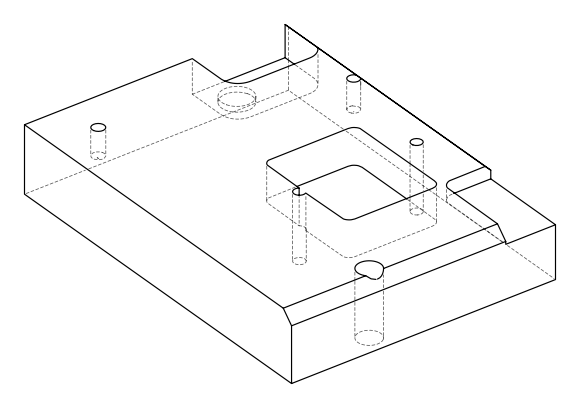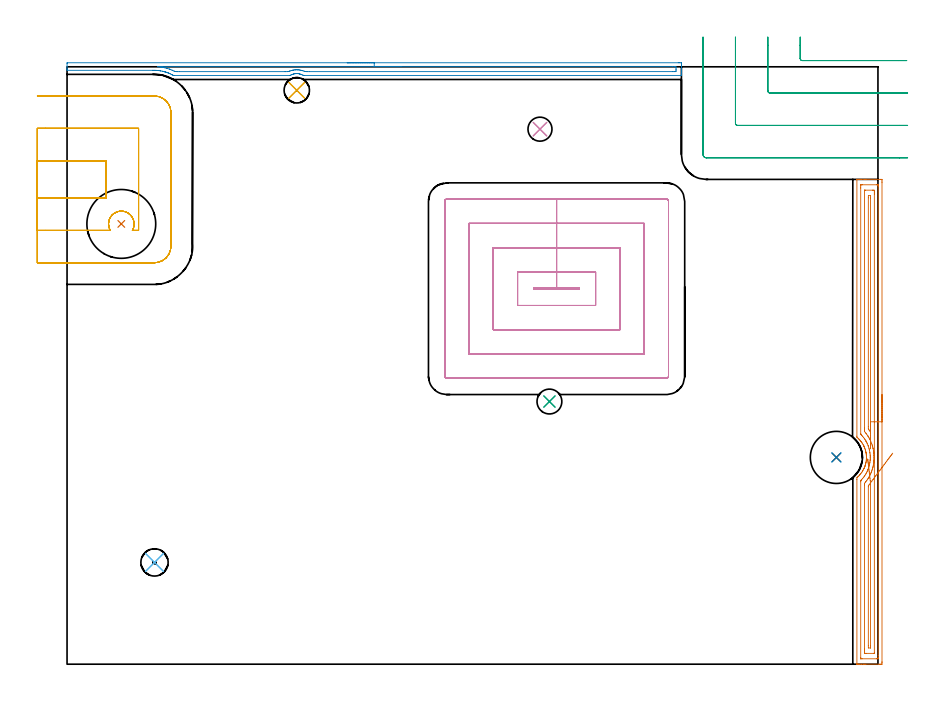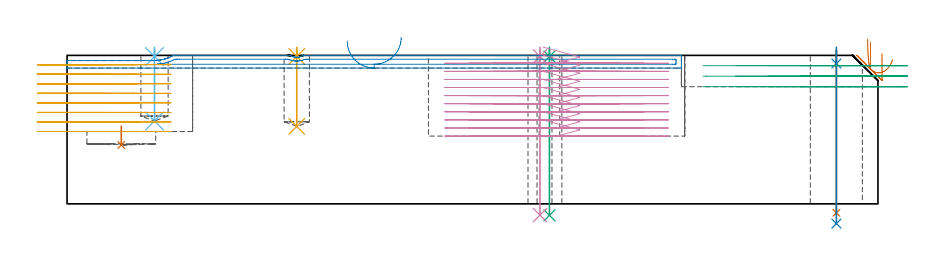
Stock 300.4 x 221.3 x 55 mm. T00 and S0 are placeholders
(PLAN: 17 operations, 11 tool changes, 39 min)
(1 INDEXABLE_INSERT_DRILL_BLIND_HOLE_FROM_SOLID | STEP1POCKET | NXT0302_022 | 0.04 min | 16792 mm3)
(2 SPOT_DRILL | STEP1HOLE | NXT0321_9005460120000 | 0.05 min | 183 mm3)
(3 SPOT_DRILL_1 | STEP1HOLE_1 | NXT0321_9005460120000 | 0.03 min | 1 mm3)
(4 SPOT_DRILL_2 | STEP1HOLE_2 | NXT0321_9005460120000 | 0.03 min | 1 mm3)
(5 SPOT_DRILL_3 | STEP1POCKET_1 | NXT0321_9005460120000 | 0.03 min | 0 mm3)
(6 SPOT_DRILL_4 | STEP1POCKET_2 | NXT0321_9005460120000 | 0.03 min | 1 mm3)
(7 DRILL_THROUGH_HOLE_INTO_CENTER | STEP1HOLE | NXT0301_072 | 0.24 min | 4248 mm3)
(8 DRILL_TO_ENLARGE_THROUGH_HOLE | STEP1HOLE | UGT0301_260 | 0.26 min | 11645 mm3)
(9 DRILL_THROUGH_HOLE_INTO_CENTER_1 | STEP1HOLE_1 | UGT0301_207 | 0.25 min | 3644 mm3)
(10 DRILL_THROUGH_HOLE_INTO_CENTER_2 | STEP1HOLE_2 | UGT0301_205 | 0.25 min | 3409 mm3)
(11 DRILL_BLIND_HOLE_INTO_CENTER | STEP1POCKET_1 | NXT0301_065 | 0.11 min | 1739 mm3)
(12 DRILL_BLIND_HOLE_INTO_CENTER_1 | STEP1POCKET_2 | NXT0301_072 | 0.11 min | 1844 mm3)
(13 AREA_MILL | FG_CHAMFER_SURFACE | UGT0205_001 | 5.96 min | 7956 mm3)
(14 AREA_MILL_1 | FG_CHAMFER_SURFACE_1 | UGT0205_001 | 3.55 min | 2551 mm3)
(15 MILL_CORNER_NOTCH_RECTANGULAR | CORNER_NOTCH_RECTANGULAR | UGT0201_008 | Follow Part, ap 4, ae 75% | 2.28 min | 34729 mm3)
(16 MILL_RECTANGULAR_POCKET | POCKET_RECTANGULAR_STRAIGHT | NXT0201_011 | Follow Part, ap 3, ae 75% | 17.55 min | 220979 mm3)
(17 MILL_SLOT | SLOT_PARTIAL_RECTANGULAR | UGT0201_008 | Follow Part, ap 4, ae 75% | 8.26 min | 85130 mm3)
(TOOL NXT0302_022 | Index. Insert Drill 25.5mm [880-D2550L25-03] | D25.5 PA176 FL77 Z2)
(TOOL NXT0321_9005460120000 | NC Spot Drill, 142deg, 12mm, Carbide, Uncoated | D12 PA142 FL30 Z2)
(TOOL NXT0301_072 | Carbide Drill 10.1mm [860.1-1010-051A1-MM 2214] | D10.1 PA140 FL71 Z2)
(TOOL UGT0301_260 | Twist Drill 19.3 mm | D19.3 PA118 FL140 Z2)
(TOOL UGT0301_207 | Twist Drill 9.2 mm | D9.2 PA118 FL80 Z2)
(TOOL UGT0301_205 | Twist Drill 8.9 mm | D8.9 PA118 FL78 Z2)
(TOOL NXT0301_065 | Carbide Drill 9.4mm [860.1-0940-075A1-MM 2214] | D9.4 PA140 FL98 Z2)
(TOOL UGT0205_001 | Chamfer Mill 20 x 3 x 45 deg. | D20 FL50 Z2)
(TOOL UGT0201_008 | End Mill 16 mm | D16 FL32 Z4)
(TOOL NXT0201_011 | ENDMILL 12mm [2P460-1200-NA 1630] | D12 FL38 Z6)
(OP 1 INDEXABLE_INSERT_DRILL_BLIND_HOLE_FROM_SOLID)
G17 G21 G94 G90
T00 M6
G54
G17 G0 G90 X20.1 Y163.1 S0 M3
G43 Z65. H1
G94 G81 G98 Z21.8 F250. R28.8
G80
M5
M2
(OP 2 SPOT_DRILL)
G17 G21 G94 G90
T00 M6
G54
G17 G0 G90 X285. Y76.6 S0 M3
G43 Z65. H0
G94 G81 G98 Z52. F250. R58.
G80
M5
M2
(OP 3 SPOT_DRILL_1)
G17 G21 G94 G90
T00 M6
G54
G17 G0 G90 X178.7 Y97.3 S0 M3
G43 Z65. H0
G94 G81 G98 Z54.604 F250. R58.
G80
M5
M2
(OP 4 SPOT_DRILL_2)
G17 G21 G94 G90
T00 M6
G54
G17 G0 G90 X175.2 Y198.2 S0 M3
G43 Z65. H0
G94 G81 G98 Z54.617 F250. R58.
G80
M5
M2
(OP 5 SPOT_DRILL_3)
G17 G21 G94 G90
T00 M6
G54
G17 G0 G90 X85.1 Y212.6 S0 M3
G43 Z65. H0
G94 G81 G98 Z54.595 F250. R58.
G80
M5
M2
(OP 6 SPOT_DRILL_4)
G17 G21 G94 G90
T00 M6
G54
G17 G0 G90 X32.4 Y37.7 S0 M3
G43 Z65. H0
G94 G81 G98 Z54.557 F250. R58.
G80
M5
M2
(OP 7 DRILL_THROUGH_HOLE_INTO_CENTER)
G17 G21 G94 G90
T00 M6
G54
G17 G0 G90 X285. Y76.6 S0 M3
G43 Z65. H1
G94 G73 G98 Z-3.338 F250. Q9.723 R57.
G80
M5
M2
(OP 8 DRILL_TO_ENLARGE_THROUGH_HOLE)
G17 G21 G94 G90
T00 M6
G54
G17 G0 G90 X285. Y76.6 S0 M3
G43 Z65. H0
G94 G73 G98 Z-7.298 F250. Q15.575 R57.
G80
M5
M2
(OP 9 DRILL_THROUGH_HOLE_INTO_CENTER_1)
G17 G21 G94 G90
T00 M6
G54
G17 G0 G90 X178.7 Y97.3 S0 M3
G43 Z65. H0
G94 G73 G98 Z-4.264 F250. Q8.466 R57.
G80
M5
M2
(OP 10 DRILL_THROUGH_HOLE_INTO_CENTER_2)
G17 G21 G94 G90
T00 M6
G54
G17 G0 G90 X175.2 Y198.2 S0 M3
G43 Z65. H0
G94 G73 G98 Z-4.174 F250. Q8.453 R57.
G80
M5
M2
(OP 11 DRILL_BLIND_HOLE_INTO_CENTER)
G17 G21 G94 G90
T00 M6
G54
G17 G0 G90 X85.1 Y212.6 S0 M3
G43 Z65. H1
G94 G81 G98 Z28.7 F250. R57.
G80
M5
M2
(OP 12 DRILL_BLIND_HOLE_INTO_CENTER_1)
G17 G21 G94 G90
T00 M6
G54
G17 G0 G90 X32.4 Y37.7 S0 M3
G43 Z65. H1
G94 G81 G98 Z30.7 F250. R57.
G80
M5
M2
(OP 13 AREA_MILL)
G17 G21 G94 G90
T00 M6
G54
G17 G0 G90 X301.9 Y99.8 S1061 M3
G43 Z65. H0
Z55.7
G94 G1 Y99.762 Z54.829 F250.
Y99.648 Z53.964
Y99.459 Z53.112
Y99.197 Z52.28
Y98.863 Z51.474
Y98.46 Z50.7
Y97.991 Z49.964
Y97.46 Z49.272
Y96.871 Z48.629
Y96.228 Z48.04
Y95.536 Z47.509
Y94.8 Z47.04
Y94.026 Z46.637
Y93.22 Z46.303
Y92.388 Z46.041
Y91.536 Z45.852
Y90.672 Z45.738
Y89.8 Z45.7
Y0.866
X301.898 Y0.599 Z45.702
X301.891 Y0.007 Z45.706
X301.87 Y0.003 Z45.727
X301.273 Y0. Z46.324
X300.98 Z46.618
X295.909 Z51.685
X295.322 Z52.275
X295.015 Z52.581
X294.428 Z53.168
X294.121 Z53.474
X293.507 Z54.093
X293.227 Z54.372
X293.031 Z54.568
X292.661 Y0.002 Z54.93
X292.635 Y0.004 Z54.956
X292.603 Y0.01 Z54.988
X292.6 Y0.153 Z55.
Y68.392
X292.604 Y69.117 Z54.99
X292.778 Y69.275 Z54.822
X292.813 Y69.304 Z54.787
X293.176 Y69.642 Z54.423
X293.528 Y69.993 Z54.071
X293.674 Y70.152 Z53.926
X293.714 Y70.195 Z53.886
X294.073 Y70.635 Z53.525
X294.417 Y71.087 Z53.182
X294.699 Y71.528 Z52.899
X294.753 Y71.621 Z52.846
X294.96 Y71.977 Z52.637
X295.015 Y72.088 Z52.581
X295.099 Y72.257 Z52.494
X295.238 Y72.528 Z52.361
X295.279 Y72.609 Z52.32
X295.305 Y72.661 Z52.294
X295.386 Y72.852 Z52.21
X295.393 Y72.868 Z52.202
X295.487 Y73.112 Z52.11
X295.556 Y73.298 Z52.037
X295.562 Y73.312 Z52.032
X295.611 Y73.452 Z51.987
X295.662 Y73.604 Z51.936
X295.714 Y73.76 Z51.883
X295.838 Y74.204 Z51.758
X295.915 Y74.531 Z51.684
X295.938 Y74.636 Z51.657
X295.941 Y74.651 Z51.654
X296.023 Y75.096 Z51.574
X296.084 Y75.542 Z51.514
X296.089 Y75.603 Z51.509
X296.109 Y75.854 Z51.483
X296.122 Y75.987 Z51.474
X296.139 Y76.433 Z51.453
X296.137 Y76.756 Z51.455
Y76.879 Z51.457
X296.113 Y77.324 Z51.48
X296.098 Y77.497 Z51.5
X296.071 Y77.77 Z51.528
X296.007 Y78.204 Z51.59
X296.006 Y78.215 Z51.591
X295.967 Y78.417 Z51.632
X295.919 Y78.662 Z51.679
X295.812 Y79.106 Z51.786
X295.68 Y79.554 Z51.919
X295.527 Y79.988 Z52.068
X295.523 Y79.998 Z52.072
X295.305 Y80.54 Z52.293
X295.225 Y80.716 Z52.374
X295.205 Y80.756 Z52.394
X295.144 Y80.88 Z52.454
X295.14 Y80.889 Z52.458
X294.897 Y81.338 Z52.702
X294.635 Y81.78 Z52.963
X294.568 Y81.88 Z53.029
X294.417 Y82.11 Z53.182
X294.211 Y82.394 Z53.389
X294.121 Y82.509 Z53.478
X293.996 Y82.671 Z53.604
X293.932 Y82.743 Z53.667
X293.823 Y82.865 Z53.773
X293.74 Y82.961 Z53.859
X293.525 Y83.205 Z54.072
X293.473 Y83.259 Z54.125
X293.274 Y83.463 Z54.325
X293.227 Y83.51 Z54.37
X293.176 Y83.562 Z54.422
X293.077 Y83.652 Z54.522
X292.735 Y83.958 Z54.863
X292.605 Y84.076 Z54.991
X292.6 Y84.448 Z55.
Y179.447
X292.602 Y179.59 Z54.988
X292.659 Y179.593 Z54.932
X293.031 Y179.6 Z54.568
X293.507 Z54.093
X294.121 Z53.474
X295.322 Z52.275
X295.909 Z51.685
X301.273 Y179.599 Z46.324
X301.87 Y179.597 Z45.727
X301.891 Y179.593 Z45.706
X301.897 Y179.001 Z45.703
X301.9 Y178.375 Z45.7
Y89.8
X300.486 Z47.114
Y3.169
X300.485 Y2.383 Z47.115
X300.484 Y2.279 Z47.116
X300.479 Y2.171 Z47.121
X300.468 Y2.01 Z47.132
X300.379 Y2.008 Z47.221
X299.868 Y2.001 Z47.732
X294.505 Y2. Z53.095
X294.121 Y2.001 Z53.479
X294.066 Y2.004 Z53.534
X294.033 Y2.008 Z53.567
X294.021 Y2.011 Z53.579
X294.019 Y2.064 Z53.581
X294.015 Y2.277 Z53.585
X294.014 Y2.383 Z53.586
Y2.49
X294.015 Y67.606 Z53.585
X294.016 Y67.713 Z53.584
X294.021 Y67.925 Z53.579
X294.027 Y68.031 Z53.573
X294.053 Y68.06 Z53.547
X294.121 Y68.134 Z53.479
X294.248 Y68.265 Z53.352
X294.368 Y68.392 Z53.232
X294.671 Y68.735 Z52.929
X295.015 Y69.147 Z52.585
X295.075 Y69.223 Z52.525
X295.121 Y69.284 Z52.479
X295.453 Y69.739 Z52.147
X295.739 Y70.176 Z51.861
X295.78 Y70.24 Z51.82
X295.804 Y70.281 Z51.796
X295.909 Y70.464 Z51.691
X296.123 Y70.854 Z51.477
X296.234 Y71.068 Z51.366
X296.422 Y71.448 Z51.178
X296.652 Y71.96 Z50.948
X296.671 Y72.004 Z50.929
X296.803 Y72.354 Z50.797
X296.929 Y72.726 Z50.671
X296.969 Y72.852 Z50.631
X297.133 Y73.415 Z50.467
X297.216 Y73.744 Z50.384
X297.266 Y73.959 Z50.334
X297.303 Y74.137 Z50.297
X297.394 Y74.636 Z50.206
X297.431 Y74.901 Z50.169
X297.506 Y75.528 Z50.094
X297.517 Y75.622 Z50.083
X297.523 Y75.701 Z50.077
X297.555 Y76.42 Z50.045
X297.556 Y76.454 Z50.044
X297.555 Y76.562 Z50.045
X297.547 Y76.937 Z50.053
X297.53 Y77.312 Z50.07
X297.519 Y77.489 Z50.081
X297.445 Y78.204 Z50.155
X297.403 Y78.497 Z50.197
X297.295 Y79.096 Z50.305
X297.177 Y79.614 Z50.423
X297.077 Y79.988 Z50.523
X296.803 Y80.856 Z50.797
X296.795 Y80.88 Z50.805
X296.79 Y80.893 Z50.81
X296.418 Y81.772 Z51.182
X296.302 Y82.013 Z51.298
X296.019 Y82.555 Z51.581
X295.955 Y82.664 Z51.645
X295.909 Y82.741 Z51.691
X295.596 Y83.242 Z52.004
X295.385 Y83.556 Z52.215
X295.015 Y84.05 Z52.585
X294.681 Y84.448 Z52.919
X294.42 Y84.743 Z53.18
X294.121 Y85.066 Z53.479
X294.055 Y85.14 Z53.545
X294.025 Y85.175 Z53.575
X294.021 Y85.234 Z53.579
X294.017 Y85.34 Z53.583
X294.015 Y85.446 Z53.585
X294.014 Y176.431 Z53.586
X294.015 Y177.217 Z53.585
X294.016 Y177.321 Z53.584
X294.021 Y177.429 Z53.579
X294.031 Y177.59 Z53.569
X294.121 Y177.592 Z53.479
X294.632 Y177.599 Z52.968
X299.995 Y177.6 Z47.605
X300.379 Y177.599 Z47.221
X300.434 Y177.596 Z47.166
X300.466 Y177.592 Z47.134
X300.479 Y177.589 Z47.121
X300.48 Y177.536 Z47.12
X300.484 Y177.323 Z47.116
X300.485 Y177.217 Z47.115
X300.486 Y177.11 Z47.114
Y89.8
X299.071 Z48.529
Y4.167
X299.069 Y4.048 Z48.531
X299.067 Y4.019 Z48.533
X299.066 Y4.012 Z48.534
X299.037 Y4.009 Z48.563
X298.926 Y4.003 Z48.674
X298.758 Y4. Z48.842
X296.076 Z51.524
X295.909 Y4.002 Z51.691
X295.741 Y4.007 Z51.859
X295.435 Y4.017 Z52.165
X295.433 Y4.167 Z52.167
X295.43 Y4.645 Z52.17
X295.429 Y5.059 Z52.171
X295.428 Y5.539 Z52.172
X295.429 Y66.195 Z52.171
X295.43 Y66.608 Z52.17
X295.432 Y66.847 Z52.168
X295.435 Y66.966 Z52.165
X295.439 Y67.019 Z52.161
X295.867 Y67.541 Z51.733
X295.909 Y67.595 Z51.691
X296.25 Y68.052 Z51.35
X296.498 Y68.392 Z51.102
X296.619 Y68.575 Z50.981
X296.803 Y68.863 Z50.797
X296.96 Y69.127 Z50.64
X297.051 Y69.284 Z50.549
X297.279 Y69.701 Z50.321
X297.523 Y70.176 Z50.077
X297.58 Y70.293 Z50.02
X297.697 Y70.546 Z49.903
X297.853 Y70.913 Z49.747
X297.915 Y71.068 Z49.685
X298.098 Y71.56 Z49.502
X298.234 Y71.96 Z49.366
X298.318 Y72.233 Z49.282
X298.496 Y72.852 Z49.104
X298.516 Y72.927 Z49.084
X298.591 Y73.235 Z49.009
X298.68 Y73.655 Z48.92
X298.696 Y73.744 Z48.904
X298.758 Y74.11 Z48.842
X298.807 Y74.421 Z48.793
X298.836 Y74.636 Z48.764
X298.862 Y74.858 Z48.738
X298.9 Y75.22 Z48.7
X298.927 Y75.528 Z48.673
X298.936 Y75.664 Z48.664
X298.954 Y76.058 Z48.646
X298.966 Y76.42 Z48.634
X298.967 Y76.524 Z48.633
X298.961 Y76.943 Z48.639
X298.949 Y77.312 Z48.651
X298.941 Y77.451 Z48.659
X298.908 Y77.887 Z48.692
X298.877 Y78.204 Z48.723
X298.845 Y78.49 Z48.755
X298.789 Y78.898 Z48.811
X298.755 Y79.096 Z48.845
X298.591 Y79.962 Z49.009
X298.583 Y79.995 Z49.017
X298.453 Y80.496 Z49.147
X298.344 Y80.88 Z49.256
X298.232 Y81.238 Z49.368
X298.053 Y81.772 Z49.547
X297.695 Y82.666 Z49.905
X297.419 Y83.24 Z50.181
X297.25 Y83.556 Z50.35
X297.092 Y83.843 Z50.508
X296.803 Y84.337 Z50.797
X296.736 Y84.448 Z50.864
X296.626 Y84.624 Z50.974
X296.109 Y85.34 Z51.491
X295.909 Y85.6 Z51.691
X295.444 Y86.17 Z52.156
X295.436 Y86.232 Z52.165
X295.431 Y86.709 Z52.169
X295.429 Y87.124 Z52.171
Y87.603
Y175.433
X295.43 Y175.552 Z52.17
X295.432 Y175.581 Z52.168
X295.434 Y175.588 Z52.166
X295.463 Y175.591 Z52.137
X295.574 Y175.596 Z52.026
X295.742 Y175.6 Z51.858
X298.424 Z49.176
X298.591 Y175.598 Z49.009
X298.758 Y175.593 Z48.842
X299.065 Y175.583 Z48.535
X299.067 Y175.433 Z48.534
X299.07 Y174.954 Z48.53
X299.071 Y174.541 Z48.529
Y174.061
Y89.8
X297.657 Z49.943
Y86.232
X297.653 Y86.081 Z49.947
X297.65 Y86.025 Z49.95
X297.631 Y86.046 Z49.969
X297.596 Y86.088 Z50.004
X297.49 Y86.232 Z50.11
X297.097 Y86.774 Z50.503
X296.948 Y86.979 Z50.652
X296.85 Y87.124 Z50.75
X296.848 Y87.164 Z50.752
X296.843 Y87.976 Z50.757
Y88.016
Y172.795
X296.859 Y173.593 Z50.741
X297.642 Y173.59 Z49.958
X297.657 Y172.797 Z49.943
Y172.757
Y89.8
Y88.928 Z49.981
Y88.063 Z50.095
Y87.212 Z50.283
Y86.38 Z50.546
Y85.574 Z50.88
Y84.8 Z51.282
Y84.064 Z51.751
Y83.372 Z52.282
Y82.729 Z52.872
Y82.14 Z53.515
Y81.608 Z54.207
Y81.14 Z54.943
Y80.737 Z55.717
Y80.403 Z56.522
Y80.141 Z57.355
Y79.952 Z58.206
Y79.838 Z59.071
Y79.8 Z59.943
G0 X296.618 Y75.885 Z61.051
G1 X296.61 Y75.948 Z60.181
X296.612 Y75.936 Z59.308
X296.622 Y75.848 Z58.44
X296.641 Y75.686 Z57.584
X296.669 Y75.45 Z56.744
X296.706 Y75.142 Z55.929
X296.75 Y74.765 Z55.143
X296.803 Y74.321 Z54.394
X296.862 Y73.814 Z53.687
X296.929 Y73.248 Z53.026
X297.003 Y72.627 Z52.418
X297.082 Y71.955 Z51.867
X297.167 Y71.238 Z51.377
X297.256 Y70.482 Z50.951
X297.349 Y69.692 Z50.594
X297.446 Y68.874 Z50.307
X297.545 Y68.034 Z50.093
X297.646 Y67.178 Z49.954
X297.65 Y67.141 Z49.95
X297.654 Y66.977 Z49.946
X297.657 Y66.647 Z49.943
Y66.608
Y6.843
X297.65 Y6.033 Z49.95
X297.642 Y6.006 Z49.958
X296.858 Y6.01 Z50.742
X296.843 Y6.883 Z50.757
Y65.74
X296.846 Y65.947 Z50.754
X296.85 Y66.049 Z50.75
X296.859 Y66.097 Z50.741
X296.89 Y66.141 Z50.71
X297.051 Y66.36 Z50.549
X297.236 Y66.608 Z50.364
X297.646 Y67.178 Z49.954
X298.106 Y67.793 Z49.539
X298.585 Y68.434 Z49.192
X299.081 Y69.096 Z48.916
X299.589 Y69.776 Z48.714
X300.106 Y70.467 Z48.586
X300.628 Y71.164 Z48.534
X301.15 Y71.862 Z48.558
X301.669 Y72.556 Z48.658
X302.181 Y73.241 Z48.833
X302.682 Y73.91 Z49.082
X303.168 Y74.56 Z49.403
X303.635 Y75.184 Z49.793
X304.081 Y75.78 Z50.25
X304.5 Y76.341 Z50.77
X304.891 Y76.863 Z51.349
X305.251 Y77.343 Z51.982
X305.575 Y77.777 Z52.666
X305.863 Y78.162 Z53.394
G0 Z65.
M5
M2
(OP 14 AREA_MILL_1)
G17 G21 G94 G90
T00 M6
G54
G17 G0 G90 X103.8 Y222.8 S1061 M3
G43 Z65. H0
Z60.3
G94 G1 X103.838 Z59.428 F250.
X103.952 Z58.564
X104.141 Z57.712
X104.403 Z56.88
X104.737 Z56.074
X105.14 Z55.3
X105.609 Z54.564
X106.14 Z53.872
X106.729 Z53.229
X107.372 Z52.64
X108.064 Z52.108
X108.8 Z51.64
X109.574 Z51.237
X110.38 Z50.903
X111.212 Z50.641
X112.064 Z50.452
X112.928 Z50.338
X113.8 Z50.3
X226.438
X227.009 Y222.798 Z50.302
X227.573 Y222.793 Z50.303
X227.593 Y222.791 Z50.305
X227.6 Y222.23 Z50.865
Y221.93 Z51.165
Y221.34 Z51.754
Y220.74 Z52.357
Y220.45 Z52.646
Y219.85 Z53.246
Y219.56 Z53.535
Y218.98 Z54.119
Y218.471 Z54.628
Y218.119 Z54.972
X227.512 Y218.107 Z54.989
X227.495 Y218.105 Z54.992
X227.457 Y218.106 Z54.993
X87.949 Y218.1 Z55.
X87.568 Y218.106 Z54.992
X87.472 Y218.154 Z54.943
X87.431 Y218.176 Z54.922
X86.991 Y218.392 Z54.707
X86.844 Y218.448 Z54.652
X86.537 Y218.564 Z54.536
X86.166 Y218.663 Z54.435
X86.122 Y218.676 Z54.424
X86.093 Y218.684 Z54.416
X85.643 Y218.761 Z54.338
X85.42 Y218.784 Z54.313
X85.249 Y218.792 Z54.303
X85.14 Y218.791 Z54.299
X85.05 Y218.792
X84.973 Y218.794 Z54.3
X84.86 Y218.787 Z54.31
X84.749 Y218.779 Z54.318
X84.383 Y218.732 Z54.366
X84.3 Y218.721 Z54.377
X83.938 Y218.637 Z54.457
X83.855 Y218.62 Z54.477
X83.403 Y218.469 Z54.626
X82.961 Y218.276 Z54.821
X82.669 Y218.12 Z54.979
X82.628 Y218.107 Z54.992
X82.601 Y218.1 Z55.
X39.813
X39.395 Y218.107 Z54.993
X39.367 Y218.12 Z54.98
X39.162 Y218.227 Z54.873
X38.921 Y218.347 Z54.75
X38.268 Y218.678 Z54.421
X37.962 Y218.818 Z54.279
X37.716 Y218.923 Z54.177
X37.652 Y218.95 Z54.15
X37.584 Y218.976 Z54.123
X37.374 Y219.058 Z54.041
X37.139 Y219.143 Z53.955
X36.928 Y219.219 Z53.88
X36.693 Y219.295 Z53.801
X36.566 Y219.338 Z53.76
X36.48 Y219.366 Z53.732
X36.32 Y219.413 Z53.686
X36.247 Y219.433 Z53.664
X36.075 Y219.483 Z53.616
X36.034 Y219.495 Z53.604
X35.586 Y219.605 Z53.494
X35.501 Y219.623 Z53.476
X35.356 Y219.652 Z53.444
X34.692 Y219.791 Z53.308
X34.545 Y219.818 Z53.281
X34.461 Y219.833 Z53.265
X33.799 Y219.914 Z53.184
X33.728 Y219.92 Z53.177
X33.573 Y219.934 Z53.16
X33.352 Y219.956 Z53.141
X32.905 Y219.981 Z53.115
X32.863 Y219.982 Z53.113
X32.682 Y219.986 Z53.103
X32.484 Y219.992 Z53.099
X32.458 Y219.993
X32.253 Y219.995 Z53.098
X32.011 Y219.999 Z53.099
X31.808 Z53.1
X31.79
X0.145 Y220.
X0.01 Y220.006 Z53.093
X0. Y220.293 Z52.806
Y220.76 Z52.339
Y221.34 Z51.755
Y222.519 Z50.578
X0.002 Y222.791 Z50.306
X0.145 Y222.8 Z50.3
X113.8
Y221.386 Z51.714
X224.335
X225.184 Y221.383 Z51.717
X225.226 Y221.38 Z51.72
X225.59 Y221.34 Z51.76
X225.597 Y220.97 Z52.13
X225.598 Y220.45 Z52.65
Y220.079 Z53.021
X225.59 Y219.56 Z53.54
X225.261 Y219.525 Z53.575
X225.226 Y219.523 Z53.577
X224.375 Y219.521 Z53.579
X89.778 Y219.514 Z53.586
X88.885 Y219.516 Z53.584
X88.84 Y219.518 Z53.582
X88.139 Y219.56 Z53.54
X87.949 Y219.633 Z53.467
X87.832 Y219.677 Z53.423
X87.352 Y219.847 Z53.253
X87.058 Y219.93 Z53.17
X86.566 Y220.051 Z53.049
X86.166 Y220.12 Z52.98
X85.86 Y220.162 Z52.938
X85.534 Y220.191 Z52.909
X85.275 Y220.208 Z52.892
X85.251 Y220.209 Z52.891
X85.226
X84.902 Y220.203 Z52.897
X84.593 Y220.188 Z52.912
X84.534 Y220.183 Z52.917
X84.383 Y220.165 Z52.935
X83.85 Y220.093 Z53.007
X83.687 Y220.061 Z53.039
X83.492 Y220.018 Z53.082
X83.122 Y219.93 Z53.17
X82.601 Y219.759 Z53.341
X82.453 Y219.708 Z53.392
X82.073 Y219.56 Z53.54
X81.709 Y219.521 Z53.579
X80.863 Y219.515 Z53.585
X80.818 Y219.514 Z53.586
X41.642
X40.748 Y219.516 Z53.584
X40.704 Y219.518 Z53.582
X39.98 Y219.56 Z53.54
X39.813 Y219.639 Z53.461
X39.661 Y219.712 Z53.388
X38.921 Y220.053 Z53.047
X38.095 Y220.385 Z52.715
X38.03 Y220.409 Z52.691
X37.914 Y220.45 Z52.65
X37.139 Y220.697 Z52.403
X36.791 Y220.798 Z52.302
X36.247 Y220.933 Z52.167
X35.628 Y221.068 Z52.032
X35.356 Y221.122 Z51.978
X34.978 Y221.193 Z51.907
X34.548 Y221.256 Z51.844
X34.464 Y221.267 Z51.833
X33.822 Y221.34 Z51.76
X33.573 Y221.363 Z51.737
X33.547 Y221.366 Z51.734
X33.501 Y221.375 Z51.725
X33.53 Y221.383 Z51.717
X33.538 Y221.384 Z51.716
X33.573 Y221.385 Z51.715
X113.8 Y221.386 Z51.714
X114.672 Z51.752
X115.537 Z51.866
X116.388 Z52.055
X117.22 Z52.317
X118.026 Z52.651
X118.8 Z53.054
X119.536 Z53.523
X120.228 Z54.054
X120.871 Z54.643
X121.46 Z55.286
X121.992 Z55.978
X122.46 Z56.714
X122.863 Z57.488
X123.197 Z58.294
X123.459 Z59.126
X123.648 Z59.978
X123.762 Z60.843
X123.8 Z61.714
G0 Z65.
M5
M2
(OP 15 MILL_CORNER_NOTCH_RECTANGULAR)
G17 G21 G94 G90
T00 M6
G54
G17 G0 G90 X271.6 Y232.3 S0 M3
G43 Z65.086 H0
Z51.191
G94 G1 Y229.3 F250.
Y224.396 F500.
G3 X272.396 Y223.6 R0.8
G1 X308.062
X311.062 F250.
G0 Z65.086
X259.6 Y232.3
Z51.191
G1 Y229.3
Y212.396 F500.
G3 X260.396 Y211.6 R0.8
G1 X308.4
X311.4 F250.
G0 Z65.086
X247.6 Y232.3
Z51.191
G1 Y229.3
Y200.396 F500.
G3 X248.396 Y199.6 R0.8
G1 X308.4
X311.4 F250.
G0 Z65.086
X235.6 Y232.3
Z51.191
G1 Y229.3
Y188.8 F500.
G3 X236.8 Y187.6 R1.2
G1 X308.4
X311.4 F250.
G0 Z65.086
X271.6 Y232.3
Z47.295
G1 Y229.3
Y224.396 F500.
G3 X272.396 Y223.6 R0.8
G1 X308.062
X311.062 F250.
G0 Z65.086
X259.6 Y232.3
Z47.295
G1 Y229.3
Y212.396 F500.
G3 X260.396 Y211.6 R0.8
G1 X308.4
X311.4 F250.
G0 Z65.086
X247.6 Y232.3
Z47.295
G1 Y229.3
Y200.396 F500.
G3 X248.396 Y199.6 R0.8
G1 X308.4
X311.4 F250.
G0 Z65.086
X235.6 Y232.3
Z47.295
G1 Y229.3
Y188.8 F500.
G3 X236.8 Y187.6 R1.2
G1 X308.4
X311.4 F250.
G0 Z65.086
X271.6 Y232.3
Z43.4
G1 Y229.3
Y224.396 F500.
G3 X272.396 Y223.6 R0.8
G1 X308.062
X311.062 F250.
G0 Z65.086
X259.6 Y232.3
Z43.4
G1 Y229.3
Y212.396 F500.
G3 X260.396 Y211.6 R0.8
G1 X308.4
X311.4 F250.
G0 Z65.086
X247.6 Y232.3
Z43.4
G1 Y229.3
Y200.396 F500.
G3 X248.396 Y199.6 R0.8
G1 X308.4
X311.4 F250.
G0 Z65.086
X235.6 Y232.3
Z43.4
G1 Y229.3
Y188.8 F500.
G3 X236.8 Y187.6 R1.2
G1 X308.4
X311.4 F250.
G0 Z65.086
M5
M2
(OP 16 MILL_RECTANGULAR_POCKET)
G17 G21 G94 G90
T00 M6
G54
G17 G0 G90 X176.263 Y138.9 S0 M3
G43 Z65.086 H1
Z58.086
G94 G1 X189.8 Z54.459 F250.
Y139.3 Z54.352
X181.35 Z52.088
X172.9 F500.
Y138.9
X174.907
X189.8
Y139.3
X181.35
Y145.3
X166.9
Y132.9
X195.8
Y145.3
X181.35
Y154.3
X157.9
Y123.9
X174.907
X204.8
Y154.3
X181.35
Y163.3
X148.9
Y114.9
X174.907
X213.8
Y163.3
X181.35
Y172.3
X140.7
G3 X139.9 Y171.5 R0.8
G1 Y106.7
G3 X140.7 Y105.9 R0.8
G1 X222.
G3 X222.8 Y106.7 R0.8
G1 Y171.5
G3 X222. Y172.3 R0.8
G1 X181.35
X180.35
G0 X176.263 Y138.9 Z55.088
G1 X189.8 Z51.46 F250.
Y139.3 Z51.353
X181.35 Z49.089
X172.9 F500.
Y138.9
X174.907
X189.8
Y139.3
X181.35
Y145.3
X166.9
Y132.9
X195.8
Y145.3
X181.35
Y154.3
X157.9
Y123.9
X174.907
X204.8
Y154.3
X181.35
Y163.3
X148.9
Y114.9
X174.907
X213.8
Y163.3
X181.35
Y172.3
X140.7
G3 X139.9 Y171.5 R0.8
G1 Y106.7
G3 X140.7 Y105.9 R0.8
G1 X222.
G3 X222.8 Y106.7 R0.8
G1 Y171.5
G3 X222. Y172.3 R0.8
G1 X181.35
X180.35
G0 X176.263 Y138.9 Z52.089
G1 X189.8 Z48.462 F250.
Y139.3 Z48.354
X181.35 Z46.09
X172.9 F500.
Y138.9
X189.8
Y139.3
X181.35
Y145.3
X166.9
Y132.9
X195.8
Y145.3
X181.35
Y154.3
X157.9
Y123.9
X204.8
Y154.3
X181.35
Y163.3
X148.9
Y114.9
X174.907
X213.8
Y163.3
X181.35
Y172.3
X140.7
G3 X139.9 Y171.5 R0.8
G1 Y106.7
G3 X140.7 Y105.9 R0.8
G1 X222.
G3 X222.8 Y106.7 R0.8
G1 Y171.5
G3 X222. Y172.3 R0.8
G1 X181.35
X180.35
G0 X176.263 Y138.9 Z49.09
G1 X189.8 Z45.463 F250.
Y139.3 Z45.356
X181.35 Z43.092
X172.9 F500.
Y138.9
X174.905
X189.8
Y139.3
X181.35
Y145.3
X166.9
Y132.9
X174.905
X195.8
Y145.3
X181.35
Y154.3
X157.9
Y123.9
X174.905
X204.8
Y154.3
X181.35
Y163.3
X148.9
Y114.9
X213.8
Y163.3
X181.35
Y172.3
X140.7
G3 X139.9 Y171.5 R0.8
G1 Y106.7
G3 X140.7 Y105.9 R0.8
G1 X222.
G3 X222.8 Y106.7 R0.8
G1 Y171.5
G3 X222. Y172.3 R0.8
G1 X181.35
X180.35
G0 X176.263 Y138.9 Z46.092
G1 X189.8 Z42.464 F250.
Y139.3 Z42.357
X181.35 Z40.093
X172.9 F500.
Y138.9
X189.8
Y139.3
X181.35
Y145.3
X166.9
Y132.9
X195.8
Y145.3
X181.35
Y154.3
X157.9
Y123.9
X174.907
X204.8
Y154.3
X181.35
Y163.3
X148.9
Y114.9
X174.907
X213.8
Y163.3
X181.35
Y172.3
X140.7
G3 X139.9 Y171.5 R0.8
G1 Y106.7
G3 X140.7 Y105.9 R0.8
G1 X222.
G3 X222.8 Y106.7 R0.8
G1 Y171.5
G3 X222. Y172.3 R0.8
G1 X181.35
X180.35
G0 X176.263 Y138.9 Z43.093
G1 X189.8 Z39.466 F250.
Y139.3 Z39.359
X181.35 Z37.094
X172.9 F500.
Y138.9
X189.8
Y139.3
X181.35
Y145.3
X166.9
Y132.9
X195.8
Y145.3
X181.35
Y154.3
X157.9
Y123.9
X174.907
X204.8
Y154.3
X181.35
Y163.3
X148.9
Y114.9
X174.907
X213.8
Y163.3
X181.35
Y172.3
X140.7
G3 X139.9 Y171.5 R0.8
G1 Y106.7
G3 X140.7 Y105.9 R0.8
G1 X222.
G3 X222.8 Y106.7 R0.8
G1 Y171.5
G3 X222. Y172.3 R0.8
G1 X181.35
X180.35
G0 X176.263 Y138.9 Z40.094
G1 X189.8 Z36.467 F250.
Y139.3 Z36.36
X181.35 Z34.096
X172.9 F500.
Y138.9
X189.8
Y139.3
X181.35
Y145.3
X166.9
Y132.9
X195.8
Y145.3
X181.35
Y154.3
X157.9
Y123.9
X174.907
X204.8
Y154.3
X181.35
Y163.3
X148.9
Y114.9
X174.907
X213.8
Y163.3
X181.35
Y172.3
X140.7
G3 X139.9 Y171.5 R0.8
G1 Y106.7
G3 X140.7 Y105.9 R0.8
G1 X222.
G3 X222.8 Y106.7 R0.8
G1 Y171.5
G3 X222. Y172.3 R0.8
G1 X181.35
X180.35
G0 X176.263 Y138.9 Z37.096
G1 X189.8 Z33.469 F250.
Y139.3 Z33.361
X181.35 Z31.097
X172.9 F500.
Y138.9
X189.8
Y139.3
X181.35
Y145.3
X166.9
Y132.9
X195.8
Y145.3
X181.35
Y154.3
X157.9
Y123.9
X174.907
X204.8
Y154.3
X181.35
Y163.3
X148.9
Y114.9
X174.907
X213.8
Y163.3
X181.35
Y172.3
X140.7
G3 X139.9 Y171.5 R0.8
G1 Y106.7
G3 X140.7 Y105.9 R0.8
G1 X222.
G3 X222.8 Y106.7 R0.8
G1 Y171.5
G3 X222. Y172.3 R0.8
G1 X181.35
X180.35
G0 X176.263 Y138.9 Z34.097
G1 X189.8 Z30.47 F250.
Y139.3 Z30.363
X181.35 Z28.099
X172.9 F500.
Y138.9
X189.8
Y139.3
X181.35
Y145.3
X166.9
Y132.9
X195.8
Y145.3
X181.35
Y154.3
X157.9
Y123.9
X174.907
X204.8
Y154.3
X181.35
Y163.3
X148.9
Y114.9
X174.907
X213.8
Y163.3
X181.35
Y172.3
X140.7
G3 X139.9 Y171.5 R0.8
G1 Y106.7
G3 X140.7 Y105.9 R0.8
G1 X222.
G3 X222.8 Y106.7 R0.8
G1 Y171.5
G3 X222. Y172.3 R0.8
G1 X181.35
X180.35
G0 X176.263 Y138.9 Z31.099
G1 X189.8 Z27.471 F250.
Y139.3 Z27.364
X181.35 Z25.1
X172.9 F500.
Y138.9
X189.8
Y139.3
X181.35
Y145.3
X166.9
Y132.9
X195.8
Y145.3
X181.35
Y154.3
X157.9
Y123.9
X174.907
X204.8
Y154.3
X181.35
Y163.3
X148.9
Y114.9
X174.907
X213.8
Y163.3
X181.35
Y172.3
X140.7
G3 X139.9 Y171.5 R0.8
G1 Y106.7
G3 X140.7 Y105.9 R0.8
G1 X222.
G3 X222.8 Y106.7 R0.8
G1 Y171.5
G3 X222. Y172.3 R0.8
G1 X181.35
X180.35
G0 Z65.086
M5
M2
(OP 17 MILL_SLOT)
G17 G21 G94 G90
T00 M6
G54
G17 G0 G90 X-11. Y172.7 S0 M3
G43 Z65.086 H0
Z51.55
G94 G1 X-8. F250.
X14.5 F500.
Y186.5
X-8.
X-11. F250.
Y160.7
X-8.
X16.004 F500.
X15.939 Y160.815
G2 X18.187 Y167.445 R4.752
X24.795 Y162.394 R4.748
X24.194 Y160.7 R4.756
G1 X26.5
Y198.5
X-8.
X-11. F250.
Y148.7
X-8.
X32.3 F500.
G3 X38.5 Y154.9 R6.2
G1 Y204.3
G3 X32.3 Y210.5 R6.2
G1 X-8.
X-11. F250.
G0 Y172.7 Z48.015
G1 X-8.
X14.5 F500.
Y186.5
X-8.
X-11. F250.
Y160.7
X-8.
X16.004 F500.
X15.939 Y160.815
G2 X18.636 Y167.616 R4.754
X22.217 Y167.349 R4.748
X24.783 Y162.321 R4.749
X24.72 Y162.01 R4.756
X24.192 Y160.7 R4.765
G1 X26.5
Y198.5
X-8.
X-11. F250.
Y148.7
X-8.
X32.3 F500.
G3 X38.5 Y154.9 R6.2
G1 Y204.3
G3 X32.3 Y210.5 R6.2
G1 X-8.
X-11. F250.
G0 Y172.7 Z44.479
G1 X-8.
X14.5 F500.
Y186.5
X-8.
X-11. F250.
Y160.7
X-8.
X16.004 F500.
X15.939 Y160.815
G2 X17.185 Y166.844 R4.754
X20.161 Y167.847 R4.751
X23.6 Y166.306 R4.749
X24.756 Y162.171 R4.75
X24.192 Y160.7 R4.765
G1 X26.5
Y198.5
X-8.
X-11. F250.
Y148.7
X-8.
X32.3 F500.
G3 X38.5 Y154.9 R6.2
G1 Y204.3
G3 X32.3 Y210.5 R6.2
G1 X-8.
X-11. F250.
G0 Y172.7 Z40.943
G1 X-8.
X14.5 F500.
Y186.5
X-8.
X-11. F250.
Y160.7
X-8.
X16.004 F500.
X15.939 Y160.815
G2 X15.74 Y161.222 R4.751
X20.418 Y167.837 R4.751
X24.756 Y162.171 R4.75
X24.195 Y160.7 R4.757
G1 X26.5
Y198.5
X-8.
X-11. F250.
Y148.7
X-8.
X32.3 F500.
G3 X38.5 Y154.9 R6.2
G1 Y204.3
G3 X32.3 Y210.5 R6.2
G1 X-8.
X-11. F250.
G0 Y172.7 Z37.407
G1 X-8.
X14.5 F500.
Y186.5
X-8.
X-11. F250.
Y160.7
X-8.
X16.004 F500.
X15.939 Y160.815
G2 X15.74 Y161.222 R4.751
X20.418 Y167.837 R4.751
X24.756 Y162.171 R4.761
X24.329 Y160.944 R4.757
X24.194 Y160.7 R4.764
G1 X26.5
Y198.5
X-8.
X-11. F250.
Y148.7
X-8.
X32.3 F500.
G3 X38.5 Y154.9 R6.2
G1 Y204.3
G3 X32.3 Y210.5 R6.2
G1 X-8.
X-11. F250.
G0 Y172.7 Z33.872
G1 X-8.
X14.5 F500.
Y186.5
X-8.
X-11. F250.
Y160.7
X-8.
X16.006 F500.
X15.939 Y160.815
G2 X15.819 Y161.049 R4.752
X19.683 Y167.829 R4.751
X20.7 Y167.809 R4.748
X24.76 Y162.195 R4.761
X24.515 Y161.355 R4.749
X24.194 Y160.7 R4.764
G1 X26.5
Y198.5
X-8.
X-11. F250.
Y148.7
X-8.
X32.3 F500.
G3 X38.5 Y154.9 R6.2
G1 Y204.3
G3 X32.3 Y210.5 R6.2
G1 X-8.
X-11. F250.
G0 Y172.7 Z30.336
G1 X-8.
X14.5 F500.
Y186.5
X-8.
X-11. F250.
Y160.7
X-8.
X16.006 F500.
X15.936 Y160.819
G2 X15.819 Y161.049 R4.752
X19.683 Y167.829 R4.751
X22.655 Y167.101 R4.748
X24.772 Y162.256 R4.75
X24.195 Y160.7 R4.749
G1 X26.5
Y198.5
X-8.
X-11. F250.
Y148.7
X-8.
X32.3 F500.
G3 X38.5 Y154.9 R6.2
G1 Y204.3
G3 X32.3 Y210.5 R6.2
G1 X-8.
X-11. F250.
G0 Y172.7 Z26.8
G1 X-8.
X14.5 F500.
Y186.5
X-8.
X-11. F250.
Y160.7
X-8.
X16.004 F500.
G2 X15.864 Y165.238 R4.779
X20.066 Y167.847 R4.751
X22.136 Y167.388 R4.745
X24.812 Y162.519 R4.75
X24.661 Y161.782 R4.746
X24.522 Y161.373 R4.749
X24.195 Y160.7 R4.758
G1 X26.5
Y198.5
X-8.
X-11. F250.
Y148.7
X-8.
X32.3 F500.
G3 X38.5 Y154.9 R6.2
G1 Y204.3
G3 X32.3 Y210.5 R6.2
G1 X-8.
X-11. F250.
G0 Z65.086
M5
M2
